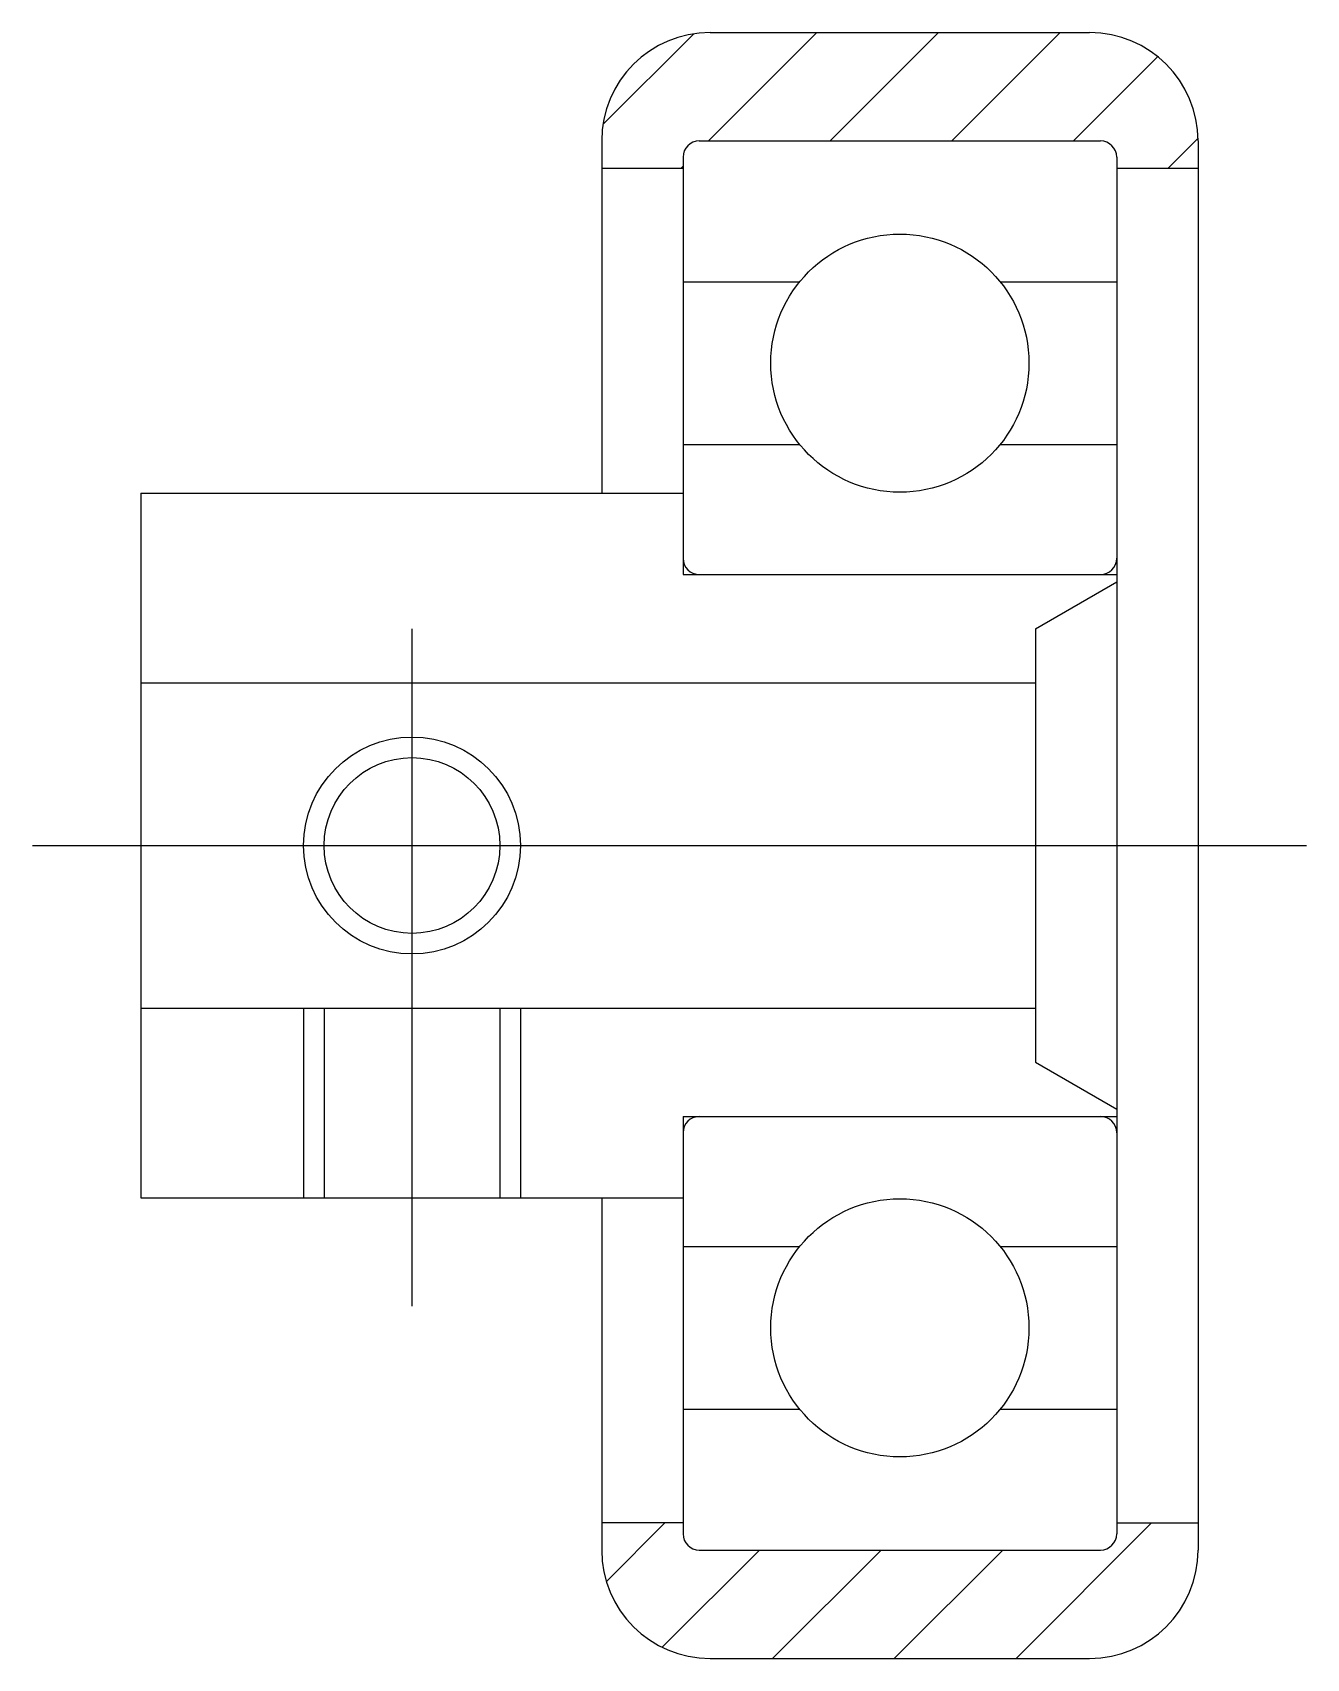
# Model space of a CAD drawing. Extents: x 0.5 to 46.9, y 0 to 85.
# Drawn here: x 23.41 to 46.91, y 55.02 to 85.02 of the extents above; entities outside this region: 2.
import ezdxf

# ---------------------------------------------------------------- set-up
doc = ezdxf.new("R2010")
doc.units = 0
doc.linetypes.add('CENTER', pattern=[50.8, 31.75, -6.35, 6.35, -6.35])
doc.layers.get('0').update_dxf_attribs({"linetype": 'CONTINUOUS'})
doc.layers.add('CENTER', color=1, linetype='CENTER')
doc.styles.get("Standard").update_dxf_attribs({"font": 'txt.shx', "height": 3, "bigfont": 'bigfont.shx'})

# ---------------------------------------------------------------- blocks, each defined once
blk = doc.blocks.new('*U1')
at = {"color": 7, "linetype": 'CONTINUOUS'}
blk.add_text('UMBBKBOS6-30', height=3, dxfattribs=at).set_placement((0, 5))
blk = doc.blocks.new('*U2')
at = {"color": 7, "linetype": 'CONTINUOUS'}
blk.add_text('UMBBKBOS06', height=3, dxfattribs=at).set_placement((0, 0))

msp = doc.modelspace()

# ---------------------------------------------------------------- linework, layer by layer
at = {"color": 3, "linetype": 'CONTINUOUS'}
for p, q in [((33.934014, 83.325423), (35.609773, 85.001181)), ((35.877678, 83.024022), (37.877678, 85.024022)), ((38.122742, 83.024022), (40.122742, 85.024022)), ((40.367806, 83.024022), (42.367806, 85.024022)), ((42.61287, 83.024022), (44.168348, 84.579501)), ((44.357934, 82.524022), (44.910483, 83.076571)), ((35.377678, 82.524022), (35.411173, 82.557518)), ((28.411173, 67.024022), (28.411173, 63.524022)), ((32.411173, 67.024022), (32.411173, 63.524022)), ((33.996253, 56.446893), (35.073382, 57.524022)), ((41.553638, 55.024022), (44.053638, 57.524022)), ((35.025327, 55.230903), (36.818446, 57.024022)), ((37.06351, 55.024022), (39.06351, 57.024022)), ((39.308574, 55.024022), (41.308574, 57.024022))]:
    msp.add_line(p, q, dxfattribs=at)
at = {"color": 7, "linetype": 'CONTINUOUS'}
for p, q in [((35.911173, 85.024022), (42.911173, 85.024022)), ((33.911173, 83.024022), (33.911173, 76.524022)), ((35.711173, 83.024022), (43.111173, 83.024022)), ((44.911173, 83.024022), (44.911173, 57.024022)), ((33.911173, 82.524022), (35.411173, 82.524022)), ((35.411173, 82.724022), (35.411173, 75.024022)), ((43.411173, 82.724022), (43.411173, 57.324022)), ((43.411173, 82.524022), (44.911173, 82.524022)), ((35.411173, 80.424002), (37.561754, 80.424002)), ((41.260593, 80.424002), (43.411173, 80.424002)), ((35.411173, 77.424012), (37.561746, 77.424012)), ((41.260601, 77.424012), (43.411173, 77.424012)), ((25.411173, 76.524022), (25.411173, 63.524022)), ((25.411173, 76.524022), (35.411173, 76.524022)), ((35.411173, 75.024022), (43.411173, 75.024022)), ((41.911173, 74.024022), (43.411173, 74.890048)), ((41.911173, 74.024022), (41.911173, 66.024022)), ((25.411173, 73.024022), (41.911173, 73.024022)), ((25.411173, 67.024022), (41.911173, 67.024022)), ((28.790173, 67.024022), (28.790173, 63.524022)), ((32.032173, 67.024022), (32.032173, 63.524022)), ((41.911173, 66.024022), (43.411173, 65.157997)), ((35.411173, 65.024022), (43.411173, 65.024022)), ((35.411173, 65.024022), (35.411173, 57.324022)), ((25.411173, 63.524022), (35.411173, 63.524022)), ((33.911173, 63.524022), (33.911173, 57.024022)), ((35.411173, 62.624032), (37.561746, 62.624032)), ((41.260601, 62.624032), (43.411173, 62.624032)), ((35.411173, 59.624042), (37.561754, 59.624042)), ((41.260593, 59.624042), (43.411173, 59.624042)), ((35.411173, 57.524022), (33.911173, 57.524022)), ((43.411173, 57.524022), (44.911173, 57.524022)), ((35.711173, 57.024022), (43.111173, 57.024022)), ((35.911173, 55.024022), (42.911173, 55.024022))]:
    msp.add_line(p, q, dxfattribs=at)
for centre, radius in [((39.411173, 78.924002), 2.38125), ((30.411173, 70.024022), 1.621), ((39.411173, 61.124042), 2.38125)]:
    msp.add_circle(centre, radius, dxfattribs=at)
at = {"color": 3, "linetype": 'CONTINUOUS'}
msp.add_circle((30.411173, 70.024022), 2, dxfattribs=at)
at = {"color": 7, "linetype": 'CONTINUOUS'}
for centre, radius, start, end in [((35.911173, 83.024022), 2, 90, 180), ((42.911173, 83.024022), 2, 0, 90), ((35.711173, 82.724022), 0.3, 90, 180), ((43.111173, 82.724022), 0.3, 0, 90), ((35.711173, 75.324022), 0.3, 180, 270), ((43.111173, 75.324022), 0.3, 270, 0), ((35.711173, 64.724022), 0.3, 90, 180), ((43.111173, 64.724022), 0.3, 0, 90), ((35.711173, 57.324022), 0.3, 180, 270), ((43.111173, 57.324022), 0.3, 270, 0), ((35.911173, 57.024022), 2, 180, 270), ((42.911173, 57.024022), 2, 270, 360)]:
    msp.add_arc(centre, radius, start, end, dxfattribs=at)
at = {"layer": 'CENTER', "color": 1, "linetype": 'CENTER'}
for p, q in [((30.411173, 61.524022), (30.411173, 74.024022)), ((23.411173, 70.024022), (46.911173, 70.024022))]:
    msp.add_line(p, q, dxfattribs=at)

# ---------------------------------------------------------------- block references
at = {"color": 7, "linetype": 'CONTINUOUS'}
for name in ['*U1', '*U2']:
    msp.add_blockref(name, (0, 0), dxfattribs=at)

doc.saveas('drawing.dxf')
